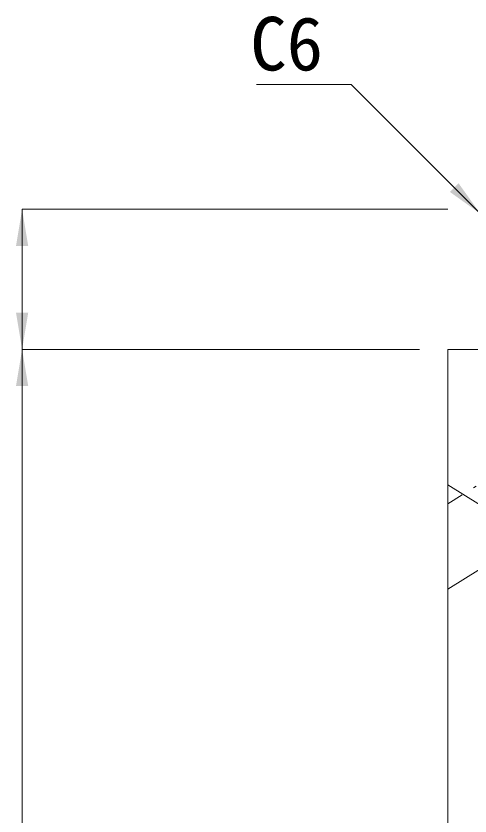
# Model space of a CAD drawing. Units: millimetres at full size, sheet at 1:40. Extents: x 69750 to 116230, y -28801 to 513.
# Drawn here: x 90041 to 90363, y -22865 to -22298 of the extents above; entities that cross this region are included whole.
import ezdxf
from ezdxf.enums import TextEntityAlignment as Align

# ---------------------------------------------------------------- set-up
doc = ezdxf.new("R2010")
doc.units = ezdxf.units.MM
doc.header["$LTSCALE"] = 40
doc.linetypes.add('USER1', pattern=[0.54, 0.3, -0.24])
for name, color, linetype, lineweight in [('寸法線', 7, 'Continuous', 9), ('引出線', 4, 'Continuous', 9), ('本体', 7, 'Continuous', 20)]:
    doc.layers.add(name, color=color, linetype=linetype, lineweight=lineweight)
doc.styles.add('ＭＳ ゴシック', font='')
doc.styles.get('ＭＳ ゴシック').set_extended_font_data('MS Gothic')

# ---------------------------------------------------------------- blocks, each defined once
blk = doc.blocks.new('filled_arrow')
at = {"color": 0, "linetype": 'Continuous', "lineweight": -2}
blk.add_solid([(7.5, 1.25), (0, 0), (7.5, -1.25)], dxfattribs=at)

msp = doc.modelspace()

# ---------------------------------------------------------------- linework, layer by layer
at = {"layer": '寸法線'}
for p, q in [((90045.35, -22435.15), (90045.35, -22534.45)), ((90347.33, -22435.15), (90045.35, -22435.15)), ((90327.33, -22534.45), (90045.35, -22534.45)), ((90045.35, -22534.45), (90045.35, -23034.45)), ((90327.32, -22534.45), (90045.35, -22534.45))]:
    msp.add_line(p, q, dxfattribs=at)
at = {"layer": '引出線'}
msp.add_lwpolyline([(90370.33, -22438.21), (90278.83, -22346.71), (90211.72, -22346.71)], dxfattribs=at)
at = {"layer": '本体'}
for p, q in [((90347.32, -22534.45), (90347.33, -23784.45)), ((90432.33, -22534.45), (90347.33, -22534.45))]:
    msp.add_line(p, q, dxfattribs=at)
at = {"layer": '本体', "lineweight": 5}
for p, q in [((90347.33, -22630.46), (90370.53, -22644.95)), ((90347.33, -22704.46), (90370.53, -22689.96))]:
    msp.add_line(p, q, dxfattribs=at)
at = {"layer": '本体', "linetype": 'USER1', "lineweight": 5}
msp.add_line((90347.33, -22643.96), (90367.33, -22631.45), dxfattribs=at)

# ---------------------------------------------------------------- block references
at = {"layer": '寸法線', "xscale": 3.47, "yscale": 3.47}
for p, rotation in [((90045.35, -22435.15), 270), ((90045.35, -22534.45), 90), ((90045.35, -22534.45), 270)]:
    msp.add_blockref('filled_arrow', p, dxfattribs=dict(at, rotation=rotation))
at = {"layer": '引出線', "xscale": 3.47, "yscale": 3.47, "rotation": 135}
msp.add_blockref('filled_arrow', (90370.33, -22438.21), dxfattribs=at)

# ---------------------------------------------------------------- texts
at = {"layer": '引出線', "style": 'ＭＳ ゴシック'}
msp.add_text('C6', height=37.98, dxfattribs=at).set_placement((90258.83, -22298.71), align=Align.TOP_RIGHT)

doc.saveas('drawing.dxf')
